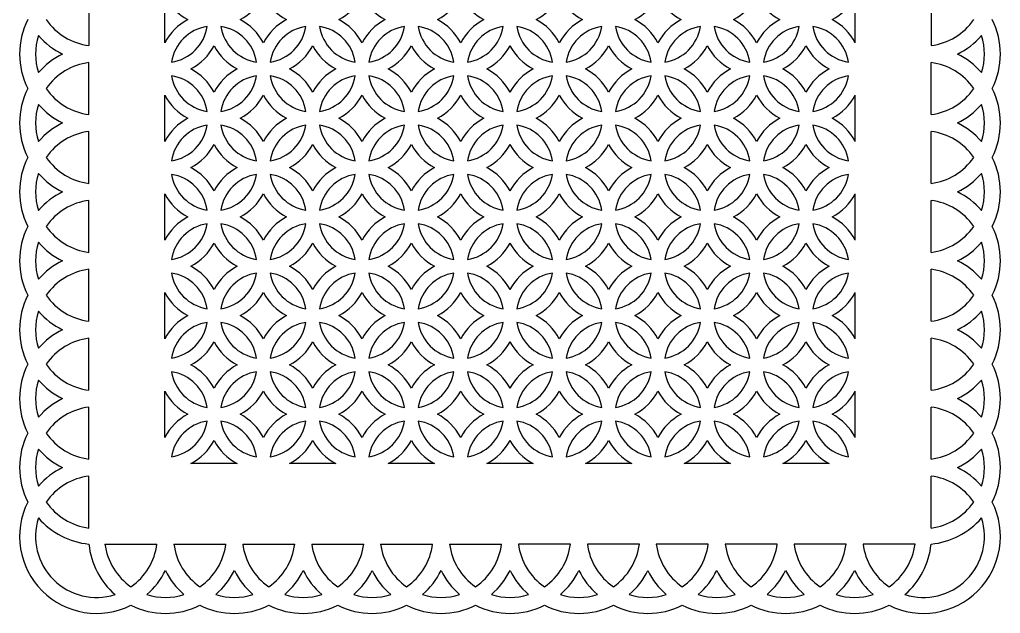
# Model space of a CAD drawing. Extents: x -995 to -442, y 102 to 395.
# Drawn here: x -709.6 to -586.7, y 244 to 318.4 of the extents above; entities that cross this region are included whole.
import ezdxf

# ---------------------------------------------------------------- set-up
doc = ezdxf.new("R2010")
doc.units = 0
doc.layers.get('0').update_dxf_attribs({"linetype": 'CONTINUOUS'})

msp = doc.modelspace()

# ---------------------------------------------------------------- linework, layer by layer
for p, q in [((-700.947978, 321.663641), (-700.947978, 315.146404)), ((-691.447799, 315.507547), (-691.447799, 321.302498)), ((-604.903663, 315.507547), (-604.903663, 321.302498)), ((-595.403484, 321.663641), (-595.403484, 315.146404)), ((-700.947978, 306.509827), (-700.947978, 313.027063)), ((-595.403484, 306.509827), (-595.403484, 313.027063)), ((-691.447799, 303.144099), (-691.447799, 308.93905)), ((-604.903663, 303.144099), (-604.903663, 308.93905)), ((-700.947978, 297.873249), (-700.947978, 304.390486)), ((-595.403484, 297.873249), (-595.403484, 304.390486)), ((-691.447799, 290.780651), (-691.447799, 296.575602)), ((-604.903663, 290.780651), (-604.903663, 296.575602)), ((-700.947978, 289.236672), (-700.947978, 295.753909)), ((-595.403484, 289.236672), (-595.403484, 295.753909)), ((-700.947978, 280.600095), (-700.947978, 287.117331)), ((-595.403484, 280.600095), (-595.403484, 287.117331)), ((-691.447799, 278.417203), (-691.447799, 284.212154)), ((-604.903663, 278.417203), (-604.903663, 284.212154)), ((-700.947978, 271.963517), (-700.947978, 278.480754)), ((-595.403484, 271.963517), (-595.403484, 278.480754)), ((-691.447799, 266.053755), (-691.447799, 271.848706)), ((-604.903663, 266.053755), (-604.903663, 271.848706)), ((-700.947978, 263.32694), (-700.947978, 269.844176)), ((-595.403484, 263.32694), (-595.403484, 269.844176)), ((-682.368599, 262.769506), (-688.16355, 262.769506)), ((-670.005151, 262.769506), (-675.800102, 262.769506)), ((-657.641703, 262.769506), (-663.436654, 262.769506)), ((-645.278255, 262.769506), (-651.073206, 262.769506)), ((-632.914807, 262.769506), (-638.709758, 262.769506)), ((-620.551359, 262.769506), (-626.34631, 262.769506)), ((-608.187911, 262.769506), (-613.982862, 262.769506)), ((-700.947978, 254.690362), (-700.947978, 261.207599)), ((-595.403484, 254.690362), (-595.403484, 261.207599)), ((-698.935525, 252.677909), (-692.418288, 252.677909)), ((-690.298947, 252.677909), (-683.781711, 252.677909)), ((-681.66237, 252.677909), (-675.145133, 252.677909)), ((-673.025793, 252.677909), (-666.508556, 252.677909)), ((-664.389215, 252.677909), (-657.871979, 252.677909)), ((-655.752638, 252.677909), (-649.235401, 252.677909)), ((-640.598824, 252.677909), (-647.11606, 252.677909)), ((-631.962247, 252.677909), (-638.479483, 252.677909)), ((-623.325669, 252.677909), (-629.842906, 252.677909)), ((-614.689092, 252.677909), (-621.206328, 252.677909)), ((-606.052514, 252.677909), (-612.569751, 252.677909)), ((-597.415937, 252.677909), (-603.933173, 252.677909))]:
    msp.add_line(p, q)
for centre, radius, start, end in [((-685.266075, 324.586746), 7, 207.980975, 242.019025), ((-685.266075, 324.586746), 7, 297.980975, 332.019025), ((-672.902627, 324.586746), 7, 207.980975, 242.019025), ((-672.902627, 324.586746), 7, 297.980975, 332.019025), ((-660.539179, 324.586746), 7, 207.980975, 242.019025), ((-660.539179, 324.586746), 7, 297.980975, 332.019025), ((-648.175731, 324.586746), 7, 207.980975, 242.019025), ((-648.175731, 324.586746), 7, 297.980975, 332.019025), ((-635.812283, 324.586746), 7, 207.980975, 242.019025), ((-635.812283, 324.586746), 7, 297.980975, 332.019025), ((-623.448835, 324.586746), 7, 207.980975, 242.019025), ((-623.448835, 324.586746), 7, 297.980975, 332.019025), ((-611.085387, 324.586746), 7, 207.980975, 242.019025), ((-611.085387, 324.586746), 7, 297.980975, 332.019025), ((-699.995195, 314.086734), 9.636577, 153.377233, 206.622767), ((-699.995195, 322.723311), 7.636577, 214.435238, 262.832776), ((-685.266075, 312.223298), 7, 117.980975, 152.019025), ((-685.266075, 312.223298), 7, 27.980975, 62.019025), ((-672.902627, 312.223298), 7, 117.980975, 152.019025), ((-672.902627, 312.223298), 7, 27.980975, 62.019025), ((-660.539179, 312.223298), 7, 117.980975, 152.019025), ((-660.539179, 312.223298), 7, 27.980975, 62.019025), ((-648.175731, 312.223298), 7, 117.980975, 152.019025), ((-648.175731, 312.223298), 7, 27.980975, 62.019025), ((-635.812283, 312.223298), 7, 117.980975, 152.019025), ((-635.812283, 312.223298), 7, 27.980975, 62.019025), ((-623.448835, 312.223298), 7, 117.980975, 152.019025), ((-623.448835, 312.223298), 7, 27.980975, 62.019025), ((-611.085387, 312.223298), 7, 117.980975, 152.019025), ((-611.085387, 312.223298), 7, 27.980975, 62.019025), ((-596.356267, 322.723311), 7.636577, 277.167224, 325.564762), ((-596.356267, 314.086734), 9.636577, 333.377233, 26.622767), ((-685.266075, 312.223298), 5.4, 99.044199, 170.955801), ((-691.447799, 318.405022), 5.4, 279.044199, 350.955801), ((-679.084351, 318.405022), 5.4, 189.044199, 260.955801), ((-685.266075, 312.223298), 5.4, 9.044199, 80.955801), ((-679.084351, 318.405022), 5.4, 279.044199, 350.955801), ((-672.902627, 312.223298), 5.4, 99.044199, 170.955801), ((-666.720903, 318.405022), 5.4, 189.044199, 260.955801), ((-672.902627, 312.223298), 5.4, 9.044199, 80.955801), ((-660.539179, 312.223298), 5.4, 99.044199, 170.955801), ((-666.720903, 318.405022), 5.4, 279.044199, 350.955801), ((-654.357455, 318.405022), 5.4, 189.044199, 260.955801), ((-660.539179, 312.223298), 5.4, 9.044199, 80.955801), ((-648.175731, 312.223298), 5.4, 99.044199, 170.955801), ((-654.357455, 318.405022), 5.4, 279.044199, 350.955801), ((-641.994007, 318.405022), 5.4, 189.044199, 260.955801), ((-648.175731, 312.223298), 5.4, 9.044199, 80.955801), ((-641.994007, 318.405022), 5.4, 279.044199, 350.955801), ((-635.812283, 312.223298), 5.4, 99.044199, 170.955801), ((-635.812283, 312.223298), 5.4, 9.044199, 80.955801), ((-629.630559, 318.405022), 5.4, 189.044199, 260.955801), ((-623.448835, 312.223298), 5.4, 99.044199, 170.955801), ((-629.630559, 318.405022), 5.4, 279.044199, 350.955801), ((-623.448835, 312.223298), 5.4, 9.044199, 80.955801), ((-617.267111, 318.405022), 5.4, 189.044199, 260.955801), ((-617.267111, 318.405022), 5.4, 279.044199, 350.955801), ((-611.085387, 312.223298), 5.4, 99.044199, 170.955801), ((-611.085387, 312.223298), 5.4, 9.044199, 80.955801), ((-604.903663, 318.405022), 5.4, 189.044199, 260.955801), ((-699.995195, 314.086734), 7.636577, 162.327431, 197.672569), ((-699.995195, 322.723311), 9.636577, 220.96948, 243.666693), ((-596.356267, 322.723311), 9.636577, 296.333307, 319.03052), ((-596.356267, 314.086734), 7.636577, 342.327431, 17.672569), ((-691.447799, 318.405022), 7, 297.980975, 332.019025), ((-679.084351, 318.405022), 7, 207.980975, 242.019025), ((-679.084351, 318.405022), 7, 297.980975, 332.019025), ((-666.720903, 318.405022), 7, 207.980975, 242.019025), ((-666.720903, 318.405022), 7, 297.980975, 332.019025), ((-654.357455, 318.405022), 7, 207.980975, 242.019025), ((-654.357455, 318.405022), 7, 297.980975, 332.019025), ((-641.994007, 318.405022), 7, 207.980975, 242.019025), ((-641.994007, 318.405022), 7, 297.980975, 332.019025), ((-629.630559, 318.405022), 7, 207.980975, 242.019025), ((-629.630559, 318.405022), 7, 297.980975, 332.019025), ((-617.267111, 318.405022), 7, 207.980975, 242.019025), ((-617.267111, 318.405022), 7, 297.980975, 332.019025), ((-604.903663, 318.405022), 7, 207.980975, 242.019025), ((-699.995195, 305.450156), 9.636577, 116.333307, 139.03052), ((-596.356267, 305.450156), 9.636577, 40.96948, 63.666693), ((-699.995195, 305.450156), 7.636577, 97.167224, 145.564762), ((-691.447799, 306.041574), 7, 27.980975, 62.019025), ((-679.084351, 306.041574), 7, 117.980975, 152.019025), ((-679.084351, 306.041574), 7, 27.980975, 62.019025), ((-666.720903, 306.041574), 7, 117.980975, 152.019025), ((-666.720903, 306.041574), 7, 27.980975, 62.019025), ((-654.357455, 306.041574), 7, 117.980975, 152.019025), ((-654.357455, 306.041574), 7, 27.980975, 62.019025), ((-641.994007, 306.041574), 7, 117.980975, 152.019025), ((-641.994007, 306.041574), 7, 27.980975, 62.019025), ((-629.630559, 306.041574), 7, 117.980975, 152.019025), ((-629.630559, 306.041574), 7, 27.980975, 62.019025), ((-617.267111, 306.041574), 7, 117.980975, 152.019025), ((-617.267111, 306.041574), 7, 27.980975, 62.019025), ((-604.903663, 306.041574), 7, 117.980975, 152.019025), ((-596.356267, 305.450156), 7.636577, 34.435238, 82.832776), ((-685.266075, 312.223298), 5.4, 189.044199, 260.955801), ((-691.447799, 306.041574), 5.4, 9.044199, 80.955801), ((-685.266075, 312.223298), 5.4, 279.044199, 350.955801), ((-679.084351, 306.041574), 5.4, 99.044199, 170.955801), ((-679.084351, 306.041574), 5.4, 9.044199, 80.955801), ((-672.902627, 312.223298), 5.4, 189.044199, 260.955801), ((-666.720903, 306.041574), 5.4, 99.044199, 170.955801), ((-672.902627, 312.223298), 5.4, 279.044199, 350.955801), ((-666.720903, 306.041574), 5.4, 9.044199, 80.955801), ((-660.539179, 312.223298), 5.4, 189.044199, 260.955801), ((-654.357455, 306.041574), 5.4, 99.044199, 170.955801), ((-660.539179, 312.223298), 5.4, 279.044199, 350.955801), ((-654.357455, 306.041574), 5.4, 9.044199, 80.955801), ((-648.175731, 312.223298), 5.4, 189.044199, 260.955801), ((-648.175731, 312.223298), 5.4, 279.044199, 350.955801), ((-641.994007, 306.041574), 5.4, 99.044199, 170.955801), ((-641.994007, 306.041574), 5.4, 9.044199, 80.955801), ((-635.812283, 312.223298), 5.4, 189.044199, 260.955801), ((-629.630559, 306.041574), 5.4, 99.044199, 170.955801), ((-635.812283, 312.223298), 5.4, 279.044199, 350.955801), ((-623.448835, 312.223298), 5.4, 189.044199, 260.955801), ((-629.630559, 306.041574), 5.4, 9.044199, 80.955801), ((-623.448835, 312.223298), 5.4, 279.044199, 350.955801), ((-617.267111, 306.041574), 5.4, 99.044199, 170.955801), ((-611.085387, 312.223298), 5.4, 189.044199, 260.955801), ((-617.267111, 306.041574), 5.4, 9.044199, 80.955801), ((-611.085387, 312.223298), 5.4, 279.044199, 350.955801), ((-604.903663, 306.041574), 5.4, 99.044199, 170.955801), ((-699.995195, 305.450156), 9.636577, 153.377233, 206.622767), ((-699.995195, 314.086734), 7.636577, 214.435238, 262.832776), ((-596.356267, 314.086734), 7.636577, 277.167224, 325.564762), ((-596.356267, 305.450156), 9.636577, 333.377233, 26.622767), ((-685.266075, 312.223298), 7, 207.980975, 242.019025), ((-685.266075, 312.223298), 7, 297.980975, 332.019025), ((-672.902627, 312.223298), 7, 207.980975, 242.019025), ((-672.902627, 312.223298), 7, 297.980975, 332.019025), ((-660.539179, 312.223298), 7, 207.980975, 242.019025), ((-660.539179, 312.223298), 7, 297.980975, 332.019025), ((-648.175731, 312.223298), 7, 207.980975, 242.019025), ((-648.175731, 312.223298), 7, 297.980975, 332.019025), ((-635.812283, 312.223298), 7, 207.980975, 242.019025), ((-635.812283, 312.223298), 7, 297.980975, 332.019025), ((-623.448835, 312.223298), 7, 207.980975, 242.019025), ((-623.448835, 312.223298), 7, 297.980975, 332.019025), ((-611.085387, 312.223298), 7, 207.980975, 242.019025), ((-611.085387, 312.223298), 7, 297.980975, 332.019025), ((-699.995195, 305.450156), 7.636577, 162.327431, 197.672569), ((-699.995195, 314.086734), 9.636577, 220.96948, 243.666693), ((-596.356267, 314.086734), 9.636577, 296.333307, 319.03052), ((-596.356267, 305.450156), 7.636577, 342.327431, 17.672569), ((-699.995195, 296.813579), 9.636577, 116.333307, 139.03052), ((-685.266075, 299.85985), 7, 117.980975, 152.019025), ((-685.266075, 299.85985), 5.4, 99.044199, 170.955801), ((-691.447799, 306.041574), 5.4, 279.044199, 350.955801), ((-679.084351, 306.041574), 5.4, 189.044199, 260.955801), ((-685.266075, 299.85985), 5.4, 9.044199, 80.955801), ((-685.266075, 299.85985), 7, 27.980975, 62.019025), ((-672.902627, 299.85985), 7, 117.980975, 152.019025), ((-672.902627, 299.85985), 5.4, 99.044199, 170.955801), ((-679.084351, 306.041574), 5.4, 279.044199, 350.955801), ((-672.902627, 299.85985), 5.4, 9.044199, 80.955801), ((-666.720903, 306.041574), 5.4, 189.044199, 260.955801), ((-672.902627, 299.85985), 7, 27.980975, 62.019025), ((-660.539179, 299.85985), 7, 117.980975, 152.019025), ((-660.539179, 299.85985), 5.4, 99.044199, 170.955801), ((-666.720903, 306.041574), 5.4, 279.044199, 350.955801), ((-660.539179, 299.85985), 5.4, 9.044199, 80.955801), ((-654.357455, 306.041574), 5.4, 189.044199, 260.955801), ((-660.539179, 299.85985), 7, 27.980975, 62.019025), ((-648.175731, 299.85985), 7, 117.980975, 152.019025), ((-654.357455, 306.041574), 5.4, 279.044199, 350.955801), ((-648.175731, 299.85985), 5.4, 99.044199, 170.955801), ((-648.175731, 299.85985), 5.4, 9.044199, 80.955801), ((-641.994007, 306.041574), 5.4, 189.044199, 260.955801), ((-648.175731, 299.85985), 7, 27.980975, 62.019025), ((-635.812283, 299.85985), 7, 117.980975, 152.019025), ((-641.994007, 306.041574), 5.4, 279.044199, 350.955801), ((-635.812283, 299.85985), 5.4, 99.044199, 170.955801), ((-635.812283, 299.85985), 5.4, 9.044199, 80.955801), ((-629.630559, 306.041574), 5.4, 189.044199, 260.955801), ((-635.812283, 299.85985), 7, 27.980975, 62.019025), ((-623.448835, 299.85985), 7, 117.980975, 152.019025), ((-623.448835, 299.85985), 5.4, 99.044199, 170.955801), ((-629.630559, 306.041574), 5.4, 279.044199, 350.955801), ((-617.267111, 306.041574), 5.4, 189.044199, 260.955801), ((-623.448835, 299.85985), 5.4, 9.044199, 80.955801), ((-623.448835, 299.85985), 7, 27.980975, 62.019025), ((-611.085387, 299.85985), 7, 117.980975, 152.019025), ((-611.085387, 299.85985), 5.4, 99.044199, 170.955801), ((-617.267111, 306.041574), 5.4, 279.044199, 350.955801), ((-611.085387, 299.85985), 5.4, 9.044199, 80.955801), ((-604.903663, 306.041574), 5.4, 189.044199, 260.955801), ((-611.085387, 299.85985), 7, 27.980975, 62.019025), ((-596.356267, 296.813579), 9.636577, 40.96948, 63.666693), ((-699.995195, 296.813579), 7.636577, 97.167224, 145.564762), ((-596.356267, 296.813579), 7.636577, 34.435238, 82.832776), ((-691.447799, 306.041574), 7, 297.980975, 332.019025), ((-679.084351, 306.041574), 7, 207.980975, 242.019025), ((-679.084351, 306.041574), 7, 297.980975, 332.019025), ((-666.720903, 306.041574), 7, 207.980975, 242.019025), ((-666.720903, 306.041574), 7, 297.980975, 332.019025), ((-654.357455, 306.041574), 7, 207.980975, 242.019025), ((-654.357455, 306.041574), 7, 297.980975, 332.019025), ((-641.994007, 306.041574), 7, 207.980975, 242.019025), ((-641.994007, 306.041574), 7, 297.980975, 332.019025), ((-629.630559, 306.041574), 7, 207.980975, 242.019025), ((-629.630559, 306.041574), 7, 297.980975, 332.019025), ((-617.267111, 306.041574), 7, 207.980975, 242.019025), ((-617.267111, 306.041574), 7, 297.980975, 332.019025), ((-604.903663, 306.041574), 7, 207.980975, 242.019025), ((-699.995195, 296.813579), 9.636577, 153.377233, 206.622767), ((-699.995195, 305.450156), 7.636577, 214.435238, 262.832776), ((-596.356267, 305.450156), 7.636577, 277.167224, 325.564762), ((-596.356267, 296.813579), 9.636577, 333.377233, 26.622767), ((-699.995195, 296.813579), 7.636577, 162.327431, 197.672569), ((-699.995195, 305.450156), 9.636577, 220.96948, 243.666693), ((-685.266075, 299.85985), 5.4, 189.044199, 260.955801), ((-691.447799, 293.678126), 5.4, 9.044199, 80.955801), ((-691.447799, 293.678126), 7, 27.980975, 62.019025), ((-679.084351, 293.678126), 7, 117.980975, 152.019025), ((-679.084351, 293.678126), 5.4, 99.044199, 170.955801), ((-685.266075, 299.85985), 5.4, 279.044199, 350.955801), ((-679.084351, 293.678126), 5.4, 9.044199, 80.955801), ((-672.902627, 299.85985), 5.4, 189.044199, 260.955801), ((-679.084351, 293.678126), 7, 27.980975, 62.019025), ((-666.720903, 293.678126), 7, 117.980975, 152.019025), ((-672.902627, 299.85985), 5.4, 279.044199, 350.955801), ((-666.720903, 293.678126), 5.4, 99.044199, 170.955801), ((-666.720903, 293.678126), 5.4, 9.044199, 80.955801), ((-660.539179, 299.85985), 5.4, 189.044199, 260.955801), ((-666.720903, 293.678126), 7, 27.980975, 62.019025), ((-654.357455, 293.678126), 7, 117.980975, 152.019025), ((-654.357455, 293.678126), 5.4, 99.044199, 170.955801), ((-660.539179, 299.85985), 5.4, 279.044199, 350.955801), ((-654.357455, 293.678126), 5.4, 9.044199, 80.955801), ((-648.175731, 299.85985), 5.4, 189.044199, 260.955801), ((-654.357455, 293.678126), 7, 27.980975, 62.019025), ((-641.994007, 293.678126), 7, 117.980975, 152.019025), ((-648.175731, 299.85985), 5.4, 279.044199, 350.955801), ((-641.994007, 293.678126), 5.4, 99.044199, 170.955801), ((-641.994007, 293.678126), 5.4, 9.044199, 80.955801), ((-635.812283, 299.85985), 5.4, 189.044199, 260.955801), ((-641.994007, 293.678126), 7, 27.980975, 62.019025), ((-629.630559, 293.678126), 7, 117.980975, 152.019025), ((-635.812283, 299.85985), 5.4, 279.044199, 350.955801), ((-629.630559, 293.678126), 5.4, 99.044199, 170.955801), ((-623.448835, 299.85985), 5.4, 189.044199, 260.955801), ((-629.630559, 293.678126), 5.4, 9.044199, 80.955801), ((-629.630559, 293.678126), 7, 27.980975, 62.019025), ((-617.267111, 293.678126), 7, 117.980975, 152.019025), ((-623.448835, 299.85985), 5.4, 279.044199, 350.955801), ((-617.267111, 293.678126), 5.4, 99.044199, 170.955801), ((-611.085387, 299.85985), 5.4, 189.044199, 260.955801), ((-617.267111, 293.678126), 5.4, 9.044199, 80.955801), ((-617.267111, 293.678126), 7, 27.980975, 62.019025), ((-604.903663, 293.678126), 7, 117.980975, 152.019025), ((-611.085387, 299.85985), 5.4, 279.044199, 350.955801), ((-604.903663, 293.678126), 5.4, 99.044199, 170.955801), ((-596.356267, 305.450156), 9.636577, 296.333307, 319.03052), ((-596.356267, 296.813579), 7.636577, 342.327431, 17.672569), ((-699.995195, 288.177002), 9.636577, 116.333307, 139.03052), ((-685.266075, 299.85985), 7, 207.980975, 242.019025), ((-685.266075, 299.85985), 7, 297.980975, 332.019025), ((-672.902627, 299.85985), 7, 207.980975, 242.019025), ((-672.902627, 299.85985), 7, 297.980975, 332.019025), ((-660.539179, 299.85985), 7, 207.980975, 242.019025), ((-660.539179, 299.85985), 7, 297.980975, 332.019025), ((-648.175731, 299.85985), 7, 207.980975, 242.019025), ((-648.175731, 299.85985), 7, 297.980975, 332.019025), ((-635.812283, 299.85985), 7, 207.980975, 242.019025), ((-635.812283, 299.85985), 7, 297.980975, 332.019025), ((-623.448835, 299.85985), 7, 207.980975, 242.019025), ((-623.448835, 299.85985), 7, 297.980975, 332.019025), ((-611.085387, 299.85985), 7, 207.980975, 242.019025), ((-611.085387, 299.85985), 7, 297.980975, 332.019025), ((-596.356267, 288.177002), 9.636577, 40.96948, 63.666693), ((-699.995195, 288.177002), 7.636577, 97.167224, 145.564762), ((-596.356267, 288.177002), 7.636577, 34.435238, 82.832776), ((-685.266075, 287.496402), 7, 117.980975, 152.019025), ((-685.266075, 287.496402), 5.4, 99.044199, 170.955801), ((-691.447799, 293.678126), 5.4, 279.044199, 350.955801), ((-685.266075, 287.496402), 5.4, 9.044199, 80.955801), ((-679.084351, 293.678126), 5.4, 189.044199, 260.955801), ((-685.266075, 287.496402), 7, 27.980975, 62.019025), ((-672.902627, 287.496402), 7, 117.980975, 152.019025), ((-679.084351, 293.678126), 5.4, 279.044199, 350.955801), ((-672.902627, 287.496402), 5.4, 99.044199, 170.955801), ((-672.902627, 287.496402), 5.4, 9.044199, 80.955801), ((-666.720903, 293.678126), 5.4, 189.044199, 260.955801), ((-672.902627, 287.496402), 7, 27.980975, 62.019025), ((-660.539179, 287.496402), 7, 117.980975, 152.019025), ((-666.720903, 293.678126), 5.4, 279.044199, 350.955801), ((-660.539179, 287.496402), 5.4, 99.044199, 170.955801), ((-660.539179, 287.496402), 5.4, 9.044199, 80.955801), ((-654.357455, 293.678126), 5.4, 189.044199, 260.955801), ((-660.539179, 287.496402), 7, 27.980975, 62.019025), ((-648.175731, 287.496402), 7, 117.980975, 152.019025), ((-654.357455, 293.678126), 5.4, 279.044199, 350.955801), ((-648.175731, 287.496402), 5.4, 99.044199, 170.955801), ((-648.175731, 287.496402), 5.4, 9.044199, 80.955801), ((-641.994007, 293.678126), 5.4, 189.044199, 260.955801), ((-648.175731, 287.496402), 7, 27.980975, 62.019025), ((-635.812283, 287.496402), 7, 117.980975, 152.019025), ((-641.994007, 293.678126), 5.4, 279.044199, 350.955801), ((-635.812283, 287.496402), 5.4, 99.044199, 170.955801), ((-629.630559, 293.678126), 5.4, 189.044199, 260.955801), ((-635.812283, 287.496402), 5.4, 9.044199, 80.955801), ((-635.812283, 287.496402), 7, 27.980975, 62.019025), ((-623.448835, 287.496402), 7, 117.980975, 152.019025), ((-623.448835, 287.496402), 5.4, 99.044199, 170.955801), ((-629.630559, 293.678126), 5.4, 279.044199, 350.955801), ((-617.267111, 293.678126), 5.4, 189.044199, 260.955801), ((-623.448835, 287.496402), 5.4, 9.044199, 80.955801), ((-623.448835, 287.496402), 7, 27.980975, 62.019025), ((-611.085387, 287.496402), 7, 117.980975, 152.019025), ((-611.085387, 287.496402), 5.4, 99.044199, 170.955801), ((-617.267111, 293.678126), 5.4, 279.044199, 350.955801), ((-604.903663, 293.678126), 5.4, 189.044199, 260.955801), ((-611.085387, 287.496402), 5.4, 9.044199, 80.955801), ((-611.085387, 287.496402), 7, 27.980975, 62.019025), ((-699.995195, 288.177002), 9.636577, 153.377233, 206.622767), ((-699.995195, 296.813579), 7.636577, 214.435238, 262.832776), ((-596.356267, 296.813579), 7.636577, 277.167224, 325.564762), ((-596.356267, 288.177002), 9.636577, 333.377233, 26.622767), ((-699.995195, 288.177002), 7.636577, 162.327431, 197.672569), ((-699.995195, 296.813579), 9.636577, 220.96948, 243.666693), ((-691.447799, 293.678126), 7, 297.980975, 332.019025), ((-679.084351, 293.678126), 7, 207.980975, 242.019025), ((-679.084351, 293.678126), 7, 297.980975, 332.019025), ((-666.720903, 293.678126), 7, 207.980975, 242.019025), ((-666.720903, 293.678126), 7, 297.980975, 332.019025), ((-654.357455, 293.678126), 7, 207.980975, 242.019025), ((-654.357455, 293.678126), 7, 297.980975, 332.019025), ((-641.994007, 293.678126), 7, 207.980975, 242.019025), ((-641.994007, 293.678126), 7, 297.980975, 332.019025), ((-629.630559, 293.678126), 7, 207.980975, 242.019025), ((-629.630559, 293.678126), 7, 297.980975, 332.019025), ((-617.267111, 293.678126), 7, 207.980975, 242.019025), ((-617.267111, 293.678126), 7, 297.980975, 332.019025), ((-604.903663, 293.678126), 7, 207.980975, 242.019025), ((-596.356267, 296.813579), 9.636577, 296.333307, 319.03052), ((-596.356267, 288.177002), 7.636577, 342.327431, 17.672569), ((-699.995195, 279.540424), 9.636577, 116.333307, 139.03052), ((-596.356267, 279.540424), 9.636577, 40.96948, 63.666693), ((-699.995195, 279.540424), 7.636577, 97.167224, 145.564762), ((-691.447799, 281.314678), 5.4, 9.044199, 80.955801), ((-685.266075, 287.496402), 5.4, 189.044199, 260.955801), ((-691.447799, 281.314678), 7, 27.980975, 62.019025), ((-679.084351, 281.314678), 7, 117.980975, 152.019025), ((-679.084351, 281.314678), 5.4, 99.044199, 170.955801), ((-685.266075, 287.496402), 5.4, 279.044199, 350.955801), ((-679.084351, 281.314678), 5.4, 9.044199, 80.955801), ((-672.902627, 287.496402), 5.4, 189.044199, 260.955801), ((-679.084351, 281.314678), 7, 27.980975, 62.019025), ((-666.720903, 281.314678), 7, 117.980975, 152.019025), ((-666.720903, 281.314678), 5.4, 99.044199, 170.955801), ((-672.902627, 287.496402), 5.4, 279.044199, 350.955801), ((-666.720903, 281.314678), 5.4, 9.044199, 80.955801), ((-660.539179, 287.496402), 5.4, 189.044199, 260.955801), ((-666.720903, 281.314678), 7, 27.980975, 62.019025), ((-654.357455, 281.314678), 7, 117.980975, 152.019025), ((-654.357455, 281.314678), 5.4, 99.044199, 170.955801), ((-660.539179, 287.496402), 5.4, 279.044199, 350.955801), ((-654.357455, 281.314678), 5.4, 9.044199, 80.955801), ((-648.175731, 287.496402), 5.4, 189.044199, 260.955801), ((-654.357455, 281.314678), 7, 27.980975, 62.019025), ((-641.994007, 281.314678), 7, 117.980975, 152.019025), ((-641.994007, 281.314678), 5.4, 99.044199, 170.955801), ((-648.175731, 287.496402), 5.4, 279.044199, 350.955801), ((-635.812283, 287.496402), 5.4, 189.044199, 260.955801), ((-641.994007, 281.314678), 5.4, 9.044199, 80.955801), ((-641.994007, 281.314678), 7, 27.980975, 62.019025), ((-629.630559, 281.314678), 7, 117.980975, 152.019025), ((-635.812283, 287.496402), 5.4, 279.044199, 350.955801), ((-629.630559, 281.314678), 5.4, 99.044199, 170.955801), ((-623.448835, 287.496402), 5.4, 189.044199, 260.955801), ((-629.630559, 281.314678), 5.4, 9.044199, 80.955801), ((-629.630559, 281.314678), 7, 27.980975, 62.019025), ((-617.267111, 281.314678), 7, 117.980975, 152.019025), ((-623.448835, 287.496402), 5.4, 279.044199, 350.955801), ((-617.267111, 281.314678), 5.4, 99.044199, 170.955801), ((-611.085387, 287.496402), 5.4, 189.044199, 260.955801), ((-617.267111, 281.314678), 5.4, 9.044199, 80.955801), ((-617.267111, 281.314678), 7, 27.980975, 62.019025), ((-604.903663, 281.314678), 7, 117.980975, 152.019025), ((-611.085387, 287.496402), 5.4, 279.044199, 350.955801), ((-604.903663, 281.314678), 5.4, 99.044199, 170.955801), ((-596.356267, 279.540424), 7.636577, 34.435238, 82.832776), ((-685.266075, 287.496402), 7, 207.980975, 242.019025), ((-685.266075, 287.496402), 7, 297.980975, 332.019025), ((-672.902627, 287.496402), 7, 207.980975, 242.019025), ((-672.902627, 287.496402), 7, 297.980975, 332.019025), ((-660.539179, 287.496402), 7, 207.980975, 242.019025), ((-660.539179, 287.496402), 7, 297.980975, 332.019025), ((-648.175731, 287.496402), 7, 207.980975, 242.019025), ((-648.175731, 287.496402), 7, 297.980975, 332.019025), ((-635.812283, 287.496402), 7, 207.980975, 242.019025), ((-635.812283, 287.496402), 7, 297.980975, 332.019025), ((-623.448835, 287.496402), 7, 207.980975, 242.019025), ((-623.448835, 287.496402), 7, 297.980975, 332.019025), ((-611.085387, 287.496402), 7, 207.980975, 242.019025), ((-611.085387, 287.496402), 7, 297.980975, 332.019025), ((-699.995195, 279.540424), 9.636577, 153.377233, 206.622767), ((-699.995195, 288.177002), 7.636577, 214.435238, 262.832776), ((-596.356267, 288.177002), 7.636577, 277.167224, 325.564762), ((-596.356267, 279.540424), 9.636577, 333.377233, 26.622767), ((-699.995195, 279.540424), 7.636577, 162.327431, 197.672569), ((-699.995195, 288.177002), 9.636577, 220.96948, 243.666693), ((-596.356267, 288.177002), 9.636577, 296.333307, 319.03052), ((-596.356267, 279.540424), 7.636577, 342.327431, 17.672569), ((-685.266075, 275.132954), 7, 117.980975, 152.019025), ((-685.266075, 275.132954), 5.4, 99.044199, 170.955801), ((-691.447799, 281.314678), 5.4, 279.044199, 350.955801), ((-685.266075, 275.132954), 5.4, 9.044199, 80.955801), ((-679.084351, 281.314678), 5.4, 189.044199, 260.955801), ((-685.266075, 275.132954), 7, 27.980975, 62.019025), ((-672.902627, 275.132954), 7, 117.980975, 152.019025), ((-672.902627, 275.132954), 5.4, 99.044199, 170.955801), ((-679.084351, 281.314678), 5.4, 279.044199, 350.955801), ((-672.902627, 275.132954), 5.4, 9.044199, 80.955801), ((-666.720903, 281.314678), 5.4, 189.044199, 260.955801), ((-672.902627, 275.132954), 7, 27.980975, 62.019025), ((-660.539179, 275.132954), 7, 117.980975, 152.019025), ((-666.720903, 281.314678), 5.4, 279.044199, 350.955801), ((-660.539179, 275.132954), 5.4, 99.044199, 170.955801), ((-660.539179, 275.132954), 5.4, 9.044199, 80.955801), ((-654.357455, 281.314678), 5.4, 189.044199, 260.955801), ((-660.539179, 275.132954), 7, 27.980975, 62.019025), ((-648.175731, 275.132954), 7, 117.980975, 152.019025), ((-654.357455, 281.314678), 5.4, 279.044199, 350.955801), ((-648.175731, 275.132954), 5.4, 99.044199, 170.955801), ((-648.175731, 275.132954), 5.4, 9.044199, 80.955801), ((-641.994007, 281.314678), 5.4, 189.044199, 260.955801), ((-648.175731, 275.132954), 7, 27.980975, 62.019025), ((-635.812283, 275.132954), 7, 117.980975, 152.019025), ((-641.994007, 281.314678), 5.4, 279.044199, 350.955801), ((-635.812283, 275.132954), 5.4, 99.044199, 170.955801), ((-629.630559, 281.314678), 5.4, 189.044199, 260.955801), ((-635.812283, 275.132954), 5.4, 9.044199, 80.955801), ((-635.812283, 275.132954), 7, 27.980975, 62.019025), ((-623.448835, 275.132954), 7, 117.980975, 152.019025), ((-629.630559, 281.314678), 5.4, 279.044199, 350.955801), ((-623.448835, 275.132954), 5.4, 99.044199, 170.955801), ((-617.267111, 281.314678), 5.4, 189.044199, 260.955801), ((-623.448835, 275.132954), 5.4, 9.044199, 80.955801), ((-623.448835, 275.132954), 7, 27.980975, 62.019025), ((-611.085387, 275.132954), 7, 117.980975, 152.019025), ((-611.085387, 275.132954), 5.4, 99.044199, 170.955801), ((-617.267111, 281.314678), 5.4, 279.044199, 350.955801), ((-604.903663, 281.314678), 5.4, 189.044199, 260.955801), ((-611.085387, 275.132954), 5.4, 9.044199, 80.955801), ((-611.085387, 275.132954), 7, 27.980975, 62.019025), ((-699.995195, 270.903847), 9.636577, 116.333307, 139.03052), ((-596.356267, 270.903847), 9.636577, 40.96948, 63.666693), ((-699.995195, 270.903847), 7.636577, 97.167224, 145.564762), ((-691.447799, 281.314678), 7, 297.980975, 332.019025), ((-679.084351, 281.314678), 7, 207.980975, 242.019025), ((-679.084351, 281.314678), 7, 297.980975, 332.019025), ((-666.720903, 281.314678), 7, 207.980975, 242.019025), ((-666.720903, 281.314678), 7, 297.980975, 332.019025), ((-654.357455, 281.314678), 7, 207.980975, 242.019025), ((-654.357455, 281.314678), 7, 297.980975, 332.019025), ((-641.994007, 281.314678), 7, 207.980975, 242.019025), ((-641.994007, 281.314678), 7, 297.980975, 332.019025), ((-629.630559, 281.314678), 7, 207.980975, 242.019025), ((-629.630559, 281.314678), 7, 297.980975, 332.019025), ((-617.267111, 281.314678), 7, 207.980975, 242.019025), ((-617.267111, 281.314678), 7, 297.980975, 332.019025), ((-604.903663, 281.314678), 7, 207.980975, 242.019025), ((-596.356267, 270.903847), 7.636577, 34.435238, 82.832776), ((-699.995195, 270.903847), 9.636577, 153.377233, 206.622767), ((-699.995195, 279.540424), 7.636577, 214.435238, 262.832776), ((-685.266075, 275.132954), 5.4, 189.044199, 260.955801), ((-691.447799, 268.95123), 5.4, 9.044199, 80.955801), ((-691.447799, 268.95123), 7, 27.980975, 62.019025), ((-679.084351, 268.95123), 7, 117.980975, 152.019025), ((-685.266075, 275.132954), 5.4, 279.044199, 350.955801), ((-679.084351, 268.95123), 5.4, 99.044199, 170.955801), ((-672.902627, 275.132954), 5.4, 189.044199, 260.955801), ((-679.084351, 268.95123), 5.4, 9.044199, 80.955801), ((-679.084351, 268.95123), 7, 27.980975, 62.019025), ((-666.720903, 268.95123), 7, 117.980975, 152.019025), ((-672.902627, 275.132954), 5.4, 279.044199, 350.955801), ((-666.720903, 268.95123), 5.4, 99.044199, 170.955801), ((-666.720903, 268.95123), 5.4, 9.044199, 80.955801), ((-660.539179, 275.132954), 5.4, 189.044199, 260.955801), ((-666.720903, 268.95123), 7, 27.980975, 62.019025), ((-654.357455, 268.95123), 7, 117.980975, 152.019025), ((-660.539179, 275.132954), 5.4, 279.044199, 350.955801), ((-654.357455, 268.95123), 5.4, 99.044199, 170.955801), ((-654.357455, 268.95123), 5.4, 9.044199, 80.955801), ((-648.175731, 275.132954), 5.4, 189.044199, 260.955801), ((-654.357455, 268.95123), 7, 27.980975, 62.019025), ((-641.994007, 268.95123), 7, 117.980975, 152.019025), ((-648.175731, 275.132954), 5.4, 279.044199, 350.955801), ((-641.994007, 268.95123), 5.4, 99.044199, 170.955801), ((-641.994007, 268.95123), 5.4, 9.044199, 80.955801), ((-635.812283, 275.132954), 5.4, 189.044199, 260.955801), ((-641.994007, 268.95123), 7, 27.980975, 62.019025), ((-629.630559, 268.95123), 7, 117.980975, 152.019025), ((-629.630559, 268.95123), 5.4, 99.044199, 170.955801), ((-635.812283, 275.132954), 5.4, 279.044199, 350.955801), ((-629.630559, 268.95123), 5.4, 9.044199, 80.955801), ((-623.448835, 275.132954), 5.4, 189.044199, 260.955801), ((-629.630559, 268.95123), 7, 27.980975, 62.019025), ((-617.267111, 268.95123), 7, 117.980975, 152.019025), ((-617.267111, 268.95123), 5.4, 99.044199, 170.955801), ((-623.448835, 275.132954), 5.4, 279.044199, 350.955801), ((-611.085387, 275.132954), 5.4, 189.044199, 260.955801), ((-617.267111, 268.95123), 5.4, 9.044199, 80.955801), ((-617.267111, 268.95123), 7, 27.980975, 62.019025), ((-604.903663, 268.95123), 7, 117.980975, 152.019025), ((-604.903663, 268.95123), 5.4, 99.044199, 170.955801), ((-611.085387, 275.132954), 5.4, 279.044199, 350.955801), ((-596.356267, 279.540424), 7.636577, 277.167224, 325.564762), ((-596.356267, 270.903847), 9.636577, 333.377233, 26.622767), ((-699.995195, 270.903847), 7.636577, 162.327431, 197.672569), ((-699.995195, 279.540424), 9.636577, 220.96948, 243.666693), ((-596.356267, 279.540424), 9.636577, 296.333307, 319.03052), ((-596.356267, 270.903847), 7.636577, 342.327431, 17.672569), ((-685.266075, 275.132954), 7, 207.980975, 242.019025), ((-685.266075, 275.132954), 7, 297.980975, 332.019025), ((-672.902627, 275.132954), 7, 207.980975, 242.019025), ((-672.902627, 275.132954), 7, 297.980975, 332.019025), ((-660.539179, 275.132954), 7, 207.980975, 242.019025), ((-660.539179, 275.132954), 7, 297.980975, 332.019025), ((-648.175731, 275.132954), 7, 207.980975, 242.019025), ((-648.175731, 275.132954), 7, 297.980975, 332.019025), ((-635.812283, 275.132954), 7, 207.980975, 242.019025), ((-635.812283, 275.132954), 7, 297.980975, 332.019025), ((-623.448835, 275.132954), 7, 207.980975, 242.019025), ((-623.448835, 275.132954), 7, 297.980975, 332.019025), ((-611.085387, 275.132954), 7, 207.980975, 242.019025), ((-611.085387, 275.132954), 7, 297.980975, 332.019025), ((-699.995195, 262.267269), 9.636577, 116.333307, 139.03052), ((-596.356267, 262.267269), 9.636577, 40.96948, 63.666693), ((-699.995195, 262.267269), 7.636577, 97.167224, 145.564762), ((-596.356267, 262.267269), 7.636577, 34.435238, 82.832776), ((-685.266075, 262.769506), 7, 117.980975, 152.019025), ((-691.447799, 268.95123), 5.4, 279.044199, 350.955801), ((-685.266075, 262.769506), 5.4, 99.044199, 170.955801), ((-679.084351, 268.95123), 5.4, 189.044199, 260.955801), ((-685.266075, 262.769506), 5.4, 9.044199, 80.955801), ((-685.266075, 262.769506), 7, 27.980975, 62.019025), ((-672.902627, 262.769506), 7, 117.980975, 152.019025), ((-679.084351, 268.95123), 5.4, 279.044199, 350.955801), ((-672.902627, 262.769506), 5.4, 99.044199, 170.955801), ((-672.902627, 262.769506), 5.4, 9.044199, 80.955801), ((-666.720903, 268.95123), 5.4, 189.044199, 260.955801), ((-672.902627, 262.769506), 7, 27.980975, 62.019025), ((-660.539179, 262.769506), 7, 117.980975, 152.019025), ((-666.720903, 268.95123), 5.4, 279.044199, 350.955801), ((-660.539179, 262.769506), 5.4, 99.044199, 170.955801), ((-654.357455, 268.95123), 5.4, 189.044199, 260.955801), ((-660.539179, 262.769506), 5.4, 9.044199, 80.955801), ((-660.539179, 262.769506), 7, 27.980975, 62.019025), ((-648.175731, 262.769506), 7, 117.980975, 152.019025), ((-654.357455, 268.95123), 5.4, 279.044199, 350.955801), ((-648.175731, 262.769506), 5.4, 99.044199, 170.955801), ((-648.175731, 262.769506), 5.4, 9.044199, 80.955801), ((-641.994007, 268.95123), 5.4, 189.044199, 260.955801), ((-648.175731, 262.769506), 7, 27.980975, 62.019025), ((-635.812283, 262.769506), 7, 117.980975, 152.019025), ((-641.994007, 268.95123), 5.4, 279.044199, 350.955801), ((-635.812283, 262.769506), 5.4, 99.044199, 170.955801), ((-629.630559, 268.95123), 5.4, 189.044199, 260.955801), ((-635.812283, 262.769506), 5.4, 9.044199, 80.955801), ((-635.812283, 262.769506), 7, 27.980975, 62.019025), ((-623.448835, 262.769506), 7, 117.980975, 152.019025), ((-629.630559, 268.95123), 5.4, 279.044199, 350.955801), ((-623.448835, 262.769506), 5.4, 99.044199, 170.955801), ((-617.267111, 268.95123), 5.4, 189.044199, 260.955801), ((-623.448835, 262.769506), 5.4, 9.044199, 80.955801), ((-623.448835, 262.769506), 7, 27.980975, 62.019025), ((-611.085387, 262.769506), 7, 117.980975, 152.019025), ((-611.085387, 262.769506), 5.4, 99.044199, 170.955801), ((-617.267111, 268.95123), 5.4, 279.044199, 350.955801), ((-604.903663, 268.95123), 5.4, 189.044199, 260.955801), ((-611.085387, 262.769506), 5.4, 9.044199, 80.955801), ((-611.085387, 262.769506), 7, 27.980975, 62.019025), ((-699.995195, 262.267269), 9.636577, 153.377233, 206.622767), ((-699.995195, 270.903847), 7.636577, 214.435238, 262.832776), ((-691.447799, 268.95123), 7, 297.980975, 332.019025), ((-679.084351, 268.95123), 7, 207.980975, 242.019025), ((-679.084351, 268.95123), 7, 297.980975, 332.019025), ((-666.720903, 268.95123), 7, 207.980975, 242.019025), ((-666.720903, 268.95123), 7, 297.980975, 332.019025), ((-654.357455, 268.95123), 7, 207.980975, 242.019025), ((-654.357455, 268.95123), 7, 297.980975, 332.019025), ((-641.994007, 268.95123), 7, 207.980975, 242.019025), ((-641.994007, 268.95123), 7, 297.980975, 332.019025), ((-629.630559, 268.95123), 7, 207.980975, 242.019025), ((-629.630559, 268.95123), 7, 297.980975, 332.019025), ((-617.267111, 268.95123), 7, 207.980975, 242.019025), ((-617.267111, 268.95123), 7, 297.980975, 332.019025), ((-604.903663, 268.95123), 7, 207.980975, 242.019025), ((-596.356267, 270.903847), 7.636577, 277.167224, 325.564762), ((-596.356267, 262.267269), 9.636577, 333.377233, 26.622767), ((-699.995195, 262.267269), 7.636577, 162.327431, 197.672569), ((-699.995195, 270.903847), 9.636577, 220.96948, 243.666693), ((-596.356267, 270.903847), 9.636577, 296.333307, 319.03052), ((-596.356267, 262.267269), 7.636577, 342.327431, 17.672569), ((-699.995195, 253.630692), 9.636577, 116.333307, 139.03052), ((-596.356267, 253.630692), 9.636577, 40.96948, 63.666693), ((-699.995195, 253.630692), 7.636577, 97.167224, 145.564762), ((-596.356267, 253.630692), 7.636577, 34.435238, 82.832776), ((-699.995195, 253.630692), 9.636577, 153.377233, 296.622767), ((-699.995195, 262.267269), 7.636577, 214.435238, 262.832776), ((-596.356267, 253.630692), 9.636577, 243.377233, 26.622767), ((-596.356267, 262.267269), 7.636577, 277.167224, 325.564762), ((-699.995195, 253.630692), 7.636577, 162.327431, 287.672569), ((-699.995195, 262.267269), 9.636577, 220.96948, 264.32581), ((-596.356267, 253.630692), 7.636577, 252.327431, 17.672569), ((-596.356267, 262.267269), 9.636577, 275.67419, 319.03052), ((-691.358618, 253.630692), 9.636577, 185.67419, 229.03052), ((-691.358618, 253.630692), 7.636577, 187.167224, 235.564762), ((-699.995195, 253.630692), 7.636577, 304.435238, 352.832776), ((-682.72204, 253.630692), 7.636577, 187.167224, 235.564762), ((-691.358618, 253.630692), 7.636577, 304.435238, 352.832776), ((-674.085463, 253.630692), 7.636577, 187.167224, 235.564762), ((-682.72204, 253.630692), 7.636577, 304.435238, 352.832776), ((-665.448886, 253.630692), 7.636577, 187.167224, 235.564762), ((-674.085463, 253.630692), 7.636577, 304.435238, 352.832776), ((-656.812308, 253.630692), 7.636577, 187.167224, 235.564762), ((-665.448886, 253.630692), 7.636577, 304.435238, 352.832776), ((-648.175731, 253.630692), 7.636577, 187.167224, 235.564762), ((-656.812308, 253.630692), 7.636577, 304.435238, 352.832776), ((-639.539153, 253.630692), 7.636577, 187.167224, 235.564762), ((-648.175731, 253.630692), 7.636577, 304.435238, 352.832776), ((-630.902576, 253.630692), 7.636577, 187.167224, 235.564762), ((-639.539153, 253.630692), 7.636577, 304.435238, 352.832776), ((-622.265999, 253.630692), 7.636577, 187.167224, 235.564762), ((-630.902576, 253.630692), 7.636577, 304.435238, 352.832776), ((-613.629421, 253.630692), 7.636577, 187.167224, 235.564762), ((-622.265999, 253.630692), 7.636577, 304.435238, 352.832776), ((-604.992844, 253.630692), 7.636577, 187.167224, 235.564762), ((-613.629421, 253.630692), 7.636577, 304.435238, 352.832776), ((-596.356267, 253.630692), 7.636577, 187.167224, 235.564762), ((-604.992844, 253.630692), 7.636577, 304.435238, 352.832776), ((-604.992844, 253.630692), 9.636577, 310.96948, 354.32581), ((-699.995195, 253.630692), 9.636577, 310.96948, 333.666693), ((-682.72204, 253.630692), 9.636577, 206.333307, 229.03052), ((-691.358618, 253.630692), 9.636577, 310.96948, 333.666693), ((-674.085463, 253.630692), 9.636577, 206.333307, 229.03052), ((-682.72204, 253.630692), 9.636577, 310.96948, 333.666693), ((-665.448886, 253.630692), 9.636577, 206.333307, 229.03052), ((-674.085463, 253.630692), 9.636577, 310.96948, 333.666693), ((-656.812308, 253.630692), 9.636577, 206.333307, 229.03052), ((-665.448886, 253.630692), 9.636577, 310.96948, 333.666693), ((-648.175731, 253.630692), 9.636577, 206.333307, 229.03052), ((-656.812308, 253.630692), 9.636577, 310.96948, 333.666693), ((-639.539153, 253.630692), 9.636577, 206.333307, 229.03052), ((-648.175731, 253.630692), 9.636577, 310.96948, 333.666693), ((-630.902576, 253.630692), 9.636577, 206.333307, 229.03052), ((-639.539153, 253.630692), 9.636577, 310.96948, 333.666693), ((-622.265999, 253.630692), 9.636577, 206.333307, 229.03052), ((-630.902576, 253.630692), 9.636577, 310.96948, 333.666693), ((-613.629421, 253.630692), 9.636577, 206.333307, 229.03052), ((-622.265999, 253.630692), 9.636577, 310.96948, 333.666693), ((-604.992844, 253.630692), 9.636577, 206.333307, 229.03052), ((-613.629421, 253.630692), 9.636577, 310.96948, 333.666693), ((-596.356267, 253.630692), 9.636577, 206.333307, 229.03052), ((-691.358618, 253.630692), 7.636577, 252.327431, 287.672569), ((-682.72204, 253.630692), 7.636577, 252.327431, 287.672569), ((-674.085463, 253.630692), 7.636577, 252.327431, 287.672569), ((-665.448886, 253.630692), 7.636577, 252.327431, 287.672569), ((-656.812308, 253.630692), 7.636577, 252.327431, 287.672569), ((-648.175731, 253.630692), 7.636577, 252.327431, 287.672569), ((-639.539153, 253.630692), 7.636577, 252.327431, 287.672569), ((-630.902576, 253.630692), 7.636577, 252.327431, 287.672569), ((-622.265999, 253.630692), 7.636577, 252.327431, 287.672569), ((-613.629421, 253.630692), 7.636577, 252.327431, 287.672569), ((-604.992844, 253.630692), 7.636577, 252.327431, 287.672569), ((-691.358618, 253.630692), 9.636577, 243.377233, 296.622767), ((-682.72204, 253.630692), 9.636577, 243.377233, 296.622767), ((-674.085463, 253.630692), 9.636577, 243.377233, 296.622767), ((-665.448886, 253.630692), 9.636577, 243.377233, 296.622767), ((-656.812308, 253.630692), 9.636577, 243.377233, 296.622767), ((-648.175731, 253.630692), 9.636577, 243.377233, 296.622767), ((-639.539153, 253.630692), 9.636577, 243.377233, 296.622767), ((-630.902576, 253.630692), 9.636577, 243.377233, 296.622767), ((-622.265999, 253.630692), 9.636577, 243.377233, 296.622767), ((-613.629421, 253.630692), 9.636577, 243.377233, 296.622767), ((-604.992844, 253.630692), 9.636577, 243.377233, 296.622767)]:
    msp.add_arc(centre, radius, start, end)

doc.saveas('drawing.dxf')
